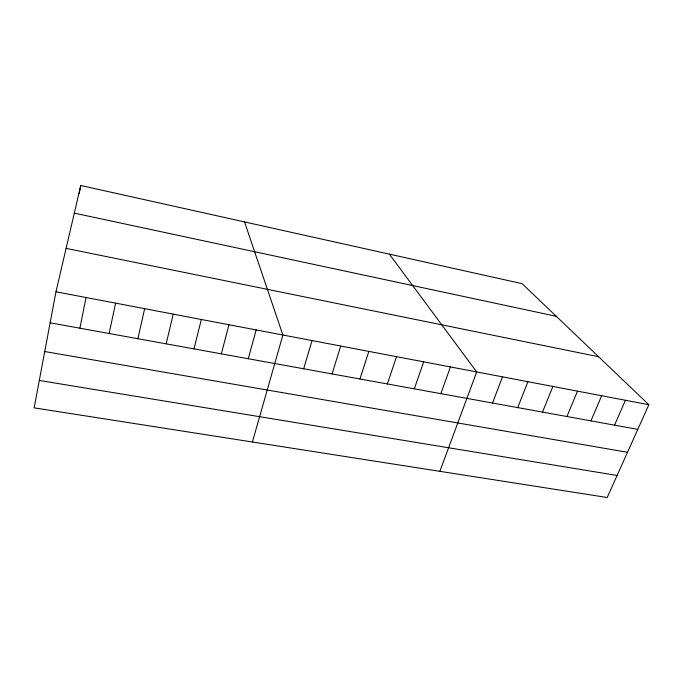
<?xml version="1.0" encoding="UTF-8"?>
<svg xmlns="http://www.w3.org/2000/svg" width="683" height="683" viewBox="0 0 683 683"><rect width="100%" height="100%" fill="white"/><g stroke="black" fill="none" stroke-linecap="round" stroke-linejoin="round"><path stroke-width="1.02" d="M55.98 291.786L34.15 407.862L607.213 497.506L648.85 404.737L522.102 283.658L80.756 185.494L55.98 291.786L648.85 404.737M79.228 193.545L80.756 185.494M79.894 328.19L86.049 297.515M109.135 333.5L115.606 303.15M137.889 338.708L144.659 308.682M166.165 343.839L173.234 314.129M193.981 348.885L201.331 319.482M221.352 353.845L228.959 324.741M248.27 358.729L256.151 329.923M252.403 442.003L282.89 335.02L244.523 221.915M303.662 368.777L312.054 340.578M332.049 373.925L340.706 346.033M359.95 378.988L368.854 351.395M387.372 383.957L396.516 356.663M414.325 388.849L423.699 361.845M440.834 393.656L450.421 366.933M439.861 471.33L476.691 371.945L389.37 254.136M492.52 403.03L502.517 376.862M517.723 407.606L527.925 381.703M542.524 412.097L552.906 386.458M566.916 416.528L577.476 391.146M590.923 420.882L601.655 395.747M614.546 425.159L625.44 400.281M39.307 380.457L617.108 475.47M44.745 351.54L627.498 452.308M50.149 322.803L637.794 429.376M66.097 248.373L598.598 356.731M74.319 213.13L556.278 316.314"/></g></svg>
